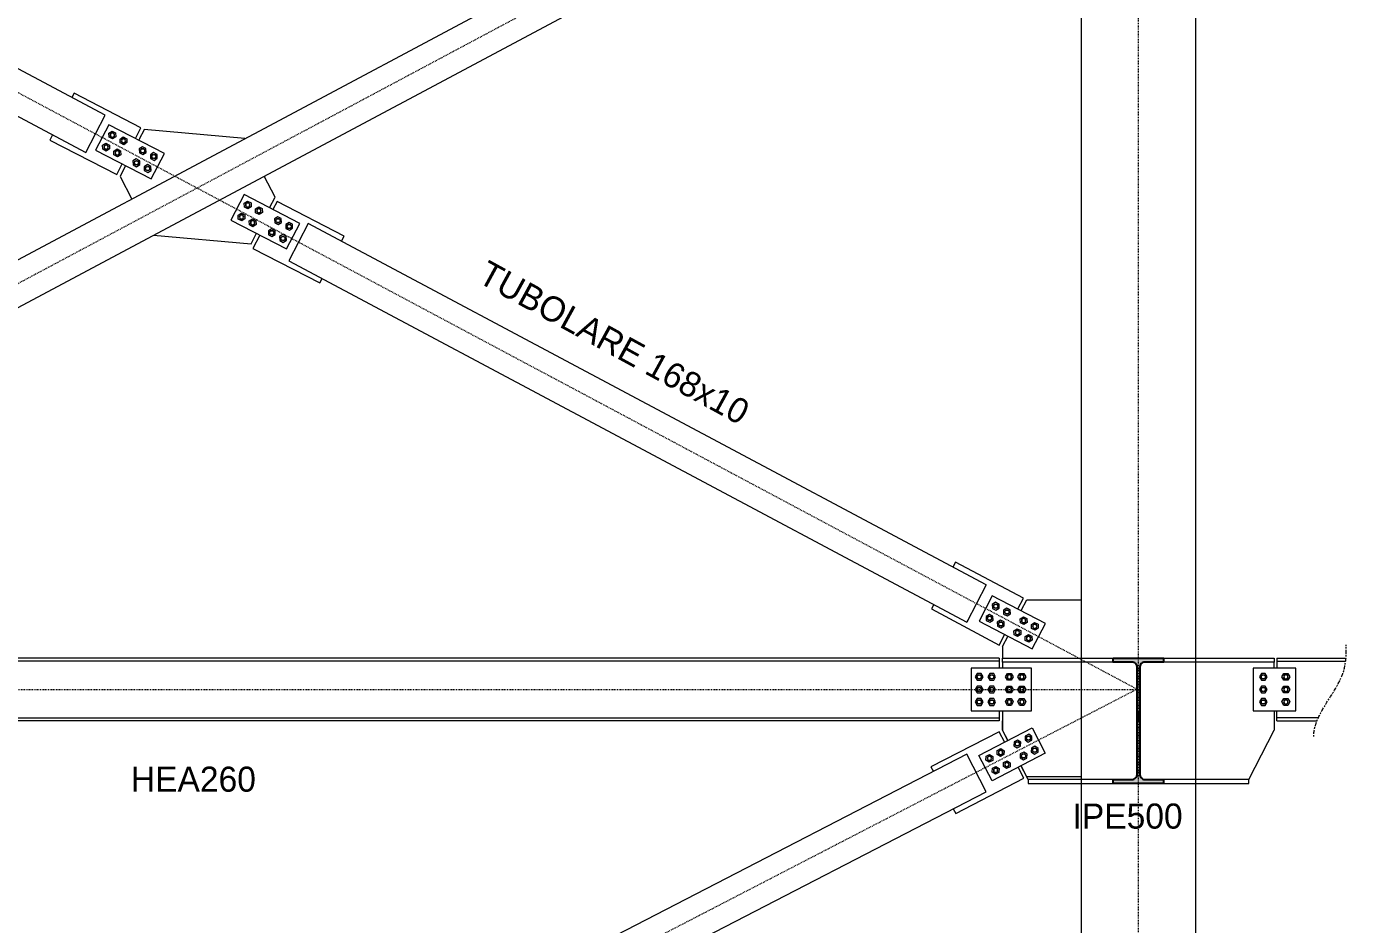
# Model space of a CAD drawing. Header units: millimetres. Extents: x -6949 to 549764, y -83146 to 127128.
# Drawn here: x 281298 to 286558, y 115761 to 119341 of the extents above; entities that cross this region are included whole.
import ezdxf

# ---------------------------------------------------------------- set-up
doc = ezdxf.new("R2010")
doc.units = ezdxf.units.MM
doc.linetypes.add('Centro', pattern=[31.75, 6.35, -4.7625, 15.875, -4.7625])
doc.linetypes.add('Tratto', pattern=[6.35, 3.175, -3.175])
for name, color, linetype, lineweight in [('bulloni', 5, 'Continuous', 9), ('LINEA DI SEZIONE', 1, 'Centro', 9), ('piastra', 6, 'Continuous', 18), ('S-BEAM', 5, 'Continuous', 18), ('S-COLS', 7, 'Continuous', 18), ('S-FSTN', 7, 'Continuous', 18), ('SEZIONI acciaio - Steel sections', 7, 'Continuous', 25), ('tratteggio', 253, 'Tratto', 15)]:
    doc.layers.add(name, color=color, linetype=linetype, lineweight=lineweight)
doc.layers.add('quote', color=7, linetype='Continuous', lineweight=5, true_color=0x383838)
doc.styles.get("Standard").update_dxf_attribs({"font": ''})
doc.styles.get('Standard').set_extended_font_data('Bahnschrift Light')

# ---------------------------------------------------------------- blocks, each defined once
blk = doc.blocks.new('*U1220')
at = {"layer": 'bulloni'}
blk.add_lwpolyline([(-15.6, 0), (-7.8, -13.5), (7.8, -13.5), (15.6, 0), (7.8, 13.5), (-7.8, 13.5)], close=True, dxfattribs=at)
for radius in [9, 7.88]:
    blk.add_circle((0, 0), radius, dxfattribs=at)
blk = doc.blocks.new('*U1221')
at = {"color": 0, "linetype": 'ByBlock', "lineweight": -2, "transparency": 16777216}
for p in [(0, 0), (0, -50), (0, -100)]:
    blk.add_blockref('*U1220', p, dxfattribs=at)
blk = doc.blocks.new('*U1222')
at = {"layer": 'bulloni'}
blk.add_lwpolyline([(-15.6, 0), (-7.8, -13.5), (7.8, -13.5), (15.6, 0), (7.8, 13.5), (-7.8, 13.5)], close=True, dxfattribs=at)
for radius in [9, 7.88]:
    blk.add_circle((0, 0), radius, dxfattribs=at)
blk = doc.blocks.new('*U1223')
at = {"color": 0, "linetype": 'ByBlock', "lineweight": -2, "transparency": 16777216}
for p in [(0, 0), (0, -50), (0, -100)]:
    blk.add_blockref('*U1222', p, dxfattribs=at)
blk = doc.blocks.new('*U1848')
at = {"layer": 'bulloni'}
blk.add_lwpolyline([(-15.6, 0), (-7.8, -13.5), (7.8, -13.5), (15.6, 0), (7.8, 13.5), (-7.8, 13.5)], close=True, dxfattribs=at)
for radius in [9, 7.88]:
    blk.add_circle((0, 0), radius, dxfattribs=at)
blk = doc.blocks.new('*U1849')
at = {"color": 0, "linetype": 'ByBlock', "lineweight": -2, "transparency": 16777216}
for p in [(0, 0), (50, 0), (0, -54), (50, -54)]:
    blk.add_blockref('*U1848', p, dxfattribs=at)
blk = doc.blocks.new('*U1837')
at = {"layer": 'bulloni'}
blk.add_lwpolyline([(-15.6, 0), (-7.8, -13.5), (7.8, -13.5), (15.6, 0), (7.8, 13.5), (-7.8, 13.5)], close=True, dxfattribs=at)
for radius in [9, 7.88]:
    blk.add_circle((0, 0), radius, dxfattribs=at)
blk = doc.blocks.new('*U1838')
at = {"color": 0, "linetype": 'ByBlock', "lineweight": -2, "transparency": 16777216}
for p in [(0, 0), (50, 0), (0, -54), (50, -54)]:
    blk.add_blockref('*U1837', p, dxfattribs=at)
blk = doc.blocks.new('*U1844')
at = {"layer": 'bulloni'}
blk.add_lwpolyline([(-15.6, 0), (-7.8, -13.5), (7.8, -13.5), (15.6, 0), (7.8, 13.5), (-7.8, 13.5)], close=True, dxfattribs=at)
for radius in [9, 7.88]:
    blk.add_circle((0, 0), radius, dxfattribs=at)
blk = doc.blocks.new('*U1845')
at = {"color": 0, "linetype": 'ByBlock', "lineweight": -2, "transparency": 16777216}
for p in [(0, 0), (50, 0), (0, -50), (50, -50), (0, -100), (50, -100)]:
    blk.add_blockref('*U1844', p, dxfattribs=at)
blk = doc.blocks.new('*U1846')
at = {"layer": 'bulloni'}
blk.add_lwpolyline([(-15.6, 0), (-7.8, -13.5), (7.8, -13.5), (15.6, 0), (7.8, 13.5), (-7.8, 13.5)], close=True, dxfattribs=at)
for radius in [9, 7.88]:
    blk.add_circle((0, 0), radius, dxfattribs=at)
blk = doc.blocks.new('*U1847')
at = {"color": 0, "linetype": 'ByBlock', "lineweight": -2, "transparency": 16777216}
for p in [(0, 0), (50, 0), (0, -50), (50, -50), (0, -100), (50, -100)]:
    blk.add_blockref('*U1846', p, dxfattribs=at)
blk = doc.blocks.new('*U1850')
at = {"layer": 'bulloni'}
blk.add_lwpolyline([(-15.6, 0), (-7.8, -13.5), (7.8, -13.5), (15.6, 0), (7.8, 13.5), (-7.8, 13.5)], close=True, dxfattribs=at)
for radius in [9, 7.88]:
    blk.add_circle((0, 0), radius, dxfattribs=at)
blk = doc.blocks.new('*U1851')
at = {"color": 0, "linetype": 'ByBlock', "lineweight": -2, "transparency": 16777216}
for p in [(0, 0), (50, 0), (0, -54), (50, -54)]:
    blk.add_blockref('*U1850', p, dxfattribs=at)
blk = doc.blocks.new('*U1852')
at = {"layer": 'bulloni'}
blk.add_lwpolyline([(-15.6, 0), (-7.8, -13.5), (7.8, -13.5), (15.6, 0), (7.8, 13.5), (-7.8, 13.5)], close=True, dxfattribs=at)
for radius in [9, 7.88]:
    blk.add_circle((0, 0), radius, dxfattribs=at)
blk = doc.blocks.new('*U1853')
at = {"color": 0, "linetype": 'ByBlock', "lineweight": -2, "transparency": 16777216}
for p in [(0, 0), (50, 0), (0, -54), (50, -54)]:
    blk.add_blockref('*U1852', p, dxfattribs=at)
blk = doc.blocks.new('*U1872')
at = {"layer": 'bulloni'}
blk.add_lwpolyline([(-15.6, 0), (-7.8, -13.5), (7.8, -13.5), (15.6, 0), (7.8, 13.5), (-7.8, 13.5)], close=True, dxfattribs=at)
for radius in [9, 7.88]:
    blk.add_circle((0, 0), radius, dxfattribs=at)
blk = doc.blocks.new('*U1873')
at = {"color": 0, "linetype": 'ByBlock', "lineweight": -2, "transparency": 16777216}
for p in [(0, 0), (50, 0), (0, -54), (50, -54)]:
    blk.add_blockref('*U1872', p, dxfattribs=at)
blk = doc.blocks.new('*U1870')
at = {"layer": 'bulloni'}
blk.add_lwpolyline([(-15.6, 0), (-7.8, -13.5), (7.8, -13.5), (15.6, 0), (7.8, 13.5), (-7.8, 13.5)], close=True, dxfattribs=at)
for radius in [9, 7.88]:
    blk.add_circle((0, 0), radius, dxfattribs=at)
blk = doc.blocks.new('*U1871')
at = {"color": 0, "linetype": 'ByBlock', "lineweight": -2, "transparency": 16777216}
for p in [(0, 0), (50, 0), (0, -54), (50, -54)]:
    blk.add_blockref('*U1870', p, dxfattribs=at)
blk = doc.blocks.new('*U1874')
at = {"layer": 'bulloni'}
blk.add_lwpolyline([(-15.6, 0), (-7.8, -13.5), (7.8, -13.5), (15.6, 0), (7.8, 13.5), (-7.8, 13.5)], close=True, dxfattribs=at)
for radius in [9, 7.88]:
    blk.add_circle((0, 0), radius, dxfattribs=at)
blk = doc.blocks.new('*U1875')
at = {"color": 0, "linetype": 'ByBlock', "lineweight": -2, "transparency": 16777216}
for p in [(0, 0), (50, 0), (0, -54), (50, -54)]:
    blk.add_blockref('*U1874', p, dxfattribs=at)
blk = doc.blocks.new('*U1876')
at = {"layer": 'bulloni'}
blk.add_lwpolyline([(-15.6, 0), (-7.8, -13.5), (7.8, -13.5), (15.6, 0), (7.8, 13.5), (-7.8, 13.5)], close=True, dxfattribs=at)
for radius in [9, 7.88]:
    blk.add_circle((0, 0), radius, dxfattribs=at)
blk = doc.blocks.new('*U1877')
at = {"color": 0, "linetype": 'ByBlock', "lineweight": -2, "transparency": 16777216}
for p in [(0, 0), (50, 0), (0, -54), (50, -54)]:
    blk.add_blockref('*U1876', p, dxfattribs=at)

msp = doc.modelspace()

# ---------------------------------------------------------------- hatches: boundary and pattern name
at = {"layer": 'quote', "true_color": 0xc7c8ca}
h = msp.add_hatch(color=9, dxfattribs=at)
h.dxf.hatch_style = 1
h.paths.add_polyline_path([(285828.3, 116823.3), (285628.3, 116823.3), (285628.3, 116807.3), (285702.2, 116807.3, -0.414214), (285723.2, 116786.3), (285723.2, 116360.3, -0.414214), (285702.2, 116339.3), (285628.3, 116339.3), (285628.3, 116323.3), (285828.3, 116323.3), (285828.3, 116339.3), (285754.4, 116339.3, -0.414214), (285733.4, 116360.3), (285733.4, 116786.3, -0.414214), (285754.4, 116807.3), (285828.3, 116807.3)])
h.paths.add_polyline_path([(278328.3, 116823.3), (278128.3, 116823.3), (278128.3, 116807.3), (278202.2, 116807.3, -0.414214), (278223.2, 116786.3), (278223.2, 116360.3, -0.414211), (278202.2, 116339.3), (278128.3, 116339.3), (278128.3, 116323.3), (278328.3, 116323.3), (278328.3, 116339.3), (278254.4, 116339.3, -0.414216), (278233.4, 116360.3), (278233.4, 116786.3, -0.414214), (278254.4, 116807.3), (278328.3, 116807.3)])

# ---------------------------------------------------------------- linework, layer by layer
at = {"layer": 'LINEA DI SEZIONE'}
msp.add_open_spline([(286427, 116510.2), (286425.6, 116592.3), (286546.4, 116712.6), (286557.8, 116825.9), (286556.3, 116875.9)], degree=3, knots=[0.252424, 0.252424, 0.252424, 0.252424, 1, 1.362033, 1.362033, 1.362033, 1.362033], dxfattribs=at)
at = {"layer": 'piastra'}
for p, q in [((281487.8, 119074.5), (281479.3, 119057.9)), ((281754.4, 118936.8), (281487.8, 119074.5)), ((281732.3, 118894.1), (281754.4, 118936.8)), ((281767.7, 118929.9), (281745.7, 118887.3)), ((281765.8, 118926.3), (281749.1, 118894)), ((281765.8, 118926.3), (281765.8, 118926.3)), ((281402.3, 118909), (281391.4, 118887.9)), ((281391.4, 118887.9), (281658, 118750.2)), ((281658, 118750.2), (281680, 118792.9)), ((281693.3, 118786), (281671.3, 118743.3)), ((282267, 118617.5), (282289.2, 118660.4)), ((282289.2, 118660.4), (282289.2, 118660.4)), ((282192.8, 118473.9), (282214.9, 118516.5)), ((282203.2, 118461.4), (282203.2, 118461.4)), ((285187.4, 116869.1), (285187.4, 116823.3)), ((285187.4, 116807.3), (285187.4, 116783.3)), ((286269.4, 116783.3), (286269.4, 116807.3)), ((285187.4, 116613.3), (285187.4, 116536)), ((286269.4, 116613.3), (286269.4, 116536)), ((285187.4, 116536), (285187.4, 116573.3)), ((285209.1, 116494), (285187.4, 116536)), ((285208.4, 116495.3), (285187.4, 116536)), ((286167.7, 116339.3), (286269.4, 116536)), ((285289, 116339.3), (285260.7, 116394)), ((285283.3, 116350.4), (285261.7, 116392.1)), ((285499.9, 116350.4), (285283.3, 116350.4))]:
    msp.add_line(p, q, dxfattribs=at)
for points in [[(281847.8, 118834.5), (281625.7, 118949.2), (281573.4, 118847.9), (281795.5, 118733.2)], [(282387.1, 118555.8), (282165, 118670.6), (282112.7, 118569.3), (282334.8, 118454.5)], [(285093.4, 116970.6), (285305.5, 116860.4), (285357.8, 116961.6), (285145.8, 117071.8)], [(285302.4, 116783.3), (285062.4, 116783.3), (285062.4, 116613.3), (285302.4, 116613.3)], [(286356, 116783.3), (286186, 116783.3), (286186, 116613.3), (286356, 116613.3)], [(285092.9, 116435.3), (285305, 116545.5), (285357.4, 116444.2), (285145.3, 116334)]]:
    msp.add_lwpolyline(points, close=True, dxfattribs=at)
for points in [[(282168.6, 118893.9), (282168.6, 118893.9), (281767.7, 118929.9)], [(281671.3, 118743.3), (281718.1, 118652.9)], [(282289.2, 118660.4), (282245.8, 118744.4)], [(282553.2, 118485.2), (282563.5, 118505.2), (282297, 118642.9), (282280.3, 118610.6)], [(281804.1, 118508.8), (281804.1, 118508.8), (282192.8, 118473.9)], [(282228.1, 118509.6), (282200.6, 118456.4), (282467.1, 118318.7), (282476.2, 118336.2)], [(285248.4, 117019.9), (285270, 117061.8), (285000, 117205.8), (284989.6, 117185.7)], [(284912.7, 117036.8), (284903.6, 117019.2), (285173.6, 116875.2), (285196.1, 116918.6)], [(285261.7, 117013), (285283.7, 117055.7), (285499.9, 117055.7)], [(285187.4, 116869.1), (285209.4, 116911.8)], [(285702.3, 116807.3), (285187.4, 116807.3), (285187.4, 116823.3), (286269.4, 116823.3), (286269.4, 116807.3), (285754.5, 116807.3)], [(285196.3, 116487.4), (285173.6, 116529.9), (284901.8, 116389.4), (284911.6, 116371)], [(284990.8, 116222.5), (285000.6, 116204.1), (285272.5, 116344.6), (285250.3, 116386.1)], [(285702.3, 116339.3), (285289, 116339.3), (285289, 116323.3), (286167.7, 116323.3), (286167.7, 116339.3), (285754.5, 116339.3)]]:
    msp.add_lwpolyline(points, dxfattribs=at)
at = {"layer": 'S-BEAM'}
for p, q in [((285046.3, 120428), (278834.7, 117115.1)), ((278911.7, 116966.1), (285123.3, 120279)), ((282343.8, 118406.9), (285044.9, 116966.3)), ((285122, 117115.1), (285045, 116966.1)), ((285045.3, 116966.7), (285049.9, 116975.6)), ((285174, 116823.3), (278779.4, 116823.3)), ((285174, 116823.3), (285174, 116783.3)), ((286279.4, 116823.3), (286553.6, 116823.3)), ((285174, 116810.8), (278779.4, 116810.8)), ((286279.4, 116810.8), (286552.5, 116810.8)), ((285174, 116613.3), (285174, 116573.3)), ((278779.4, 116585.8), (285174, 116585.8)), ((285174, 116573.3), (278779.4, 116573.3)), ((285728.4, 116585.8), (285728.4, 116609.8)), ((285728.4, 116609.8), (285728.4, 116585.8)), ((285728.4, 116585.8), (285728.4, 116573.3)), ((286445.5, 116585.8), (286279.4, 116585.8)), ((286279.4, 116573.3), (286440.1, 116573.3))]:
    msp.add_line(p, q, dxfattribs=at)
for points in [[(278833.4, 120279.1), (281534.6, 118838.4), (281611.6, 118987.3), (278910.4, 120428)], [(285122, 117115.1), (282420.8, 118555.8), (282343.8, 118406.9)], [(286279.4, 116823.3), (286279.4, 116783.3)], [(286279.4, 116573.3), (286279.4, 116613.3)], [(278924.7, 113088.4), (285122, 116290.3), (285044.7, 116439.8), (278847.4, 113237.9)]]:
    msp.add_lwpolyline(points, dxfattribs=at)
at = {"layer": 'S-COLS'}
for p, q in [((285499.9, 124823.3), (285499.9, 112843.3)), ((285956.9, 112843.3), (285956.9, 124823.3))]:
    msp.add_line(p, q, dxfattribs=at)
at = {"layer": 'S-FSTN'}
for p, q in [((282563.5, 118505.2), (282563.5, 118505.2)), ((282470.8, 118325.7), (282470.8, 118325.7))]:
    msp.add_line(p, q, dxfattribs=at)
at = {"layer": 'SEZIONI acciaio - Steel sections'}
msp.add_lwpolyline([(285628.4, 116823.3), (285828.4, 116823.3), (285828.4, 116807.3), (285754.5, 116807.3, 0.414214), (285733.5, 116786.3), (285733.5, 116360.3, 0.414214), (285754.5, 116339.3), (285828.4, 116339.3), (285828.4, 116323.3), (285628.4, 116323.3), (285628.4, 116339.3), (285702.3, 116339.3, 0.414214), (285723.3, 116360.3), (285723.3, 116786.3, 0.414214), (285702.3, 116807.3), (285628.4, 116807.3)], format="xyb", close=True, dxfattribs=at)
at = {"layer": 'tratteggio'}
for points in [[(285728.4, 112823.3), (285728.4, 124698.3)], [(285723.3, 120694), (278228.4, 116696.7)], [(278871.9, 120353.5), (285723.3, 116699.4)], [(285723.3, 116699.4), (278228.4, 112823.3)], [(278228.4, 116698.3), (285728.4, 116698.3)]]:
    msp.add_lwpolyline(points, dxfattribs=at)

# ---------------------------------------------------------------- block references
at = {"xscale": -1}
for name, p, rotation in [('*U1873', (281615.6, 118859.9), 152.6761095661622), ('*U1875', (282154.9, 118581.3), 152.6761095661622), ('*U1849', (285315.6, 116949.7), 332.6761090725185), ('*U1853', (285159.7, 116375.9), 207.3238904338405)]:
    msp.add_blockref(name, p, dxfattribs=dict(at, rotation=rotation))
for name, p, rotation in [('*U1871', (281780.8, 118774.5), 152.6761085788687), ('*U1877', (282320.1, 118495.9), 152.6761085788687), ('*U1838', (285160.2, 117030), 332.6761090725158), ('*U1851', (285315.2, 116456.2), 207.3238904338378)]:
    msp.add_blockref(name, p, dxfattribs=dict(rotation=rotation))
for name, p in [('*U1847', (285094, 116748.3)), ('*U1221', (286226, 116748.3))]:
    msp.add_blockref(name, p)
for name, p in [('*U1845', (285264, 116748.3)), ('*U1223', (286316, 116748.3))]:
    msp.add_blockref(name, p, dxfattribs=at)

# ---------------------------------------------------------------- texts
at = {"layer": 'quote', "insert": (283139, 118412), "char_height": 100, "attachment_point": 1, "rotation": 331.3132}
msp.add_mtext_dynamic_manual_height_columns('TUBOLARE 168x10', width=1464.343, gutter_width=1, heights=[0], dxfattribs=at)
at = {"layer": 'quote', "char_height": 100, "attachment_point": 1}
for s, insert in [('HEA260', (281714.2, 116390.7)), ('IPE500', (285465.9, 116243.6))]:
    msp.add_mtext_dynamic_manual_height_columns(s, width=854.219, gutter_width=1, heights=[0], dxfattribs=dict(at, insert=insert))

doc.saveas('drawing.dxf')
